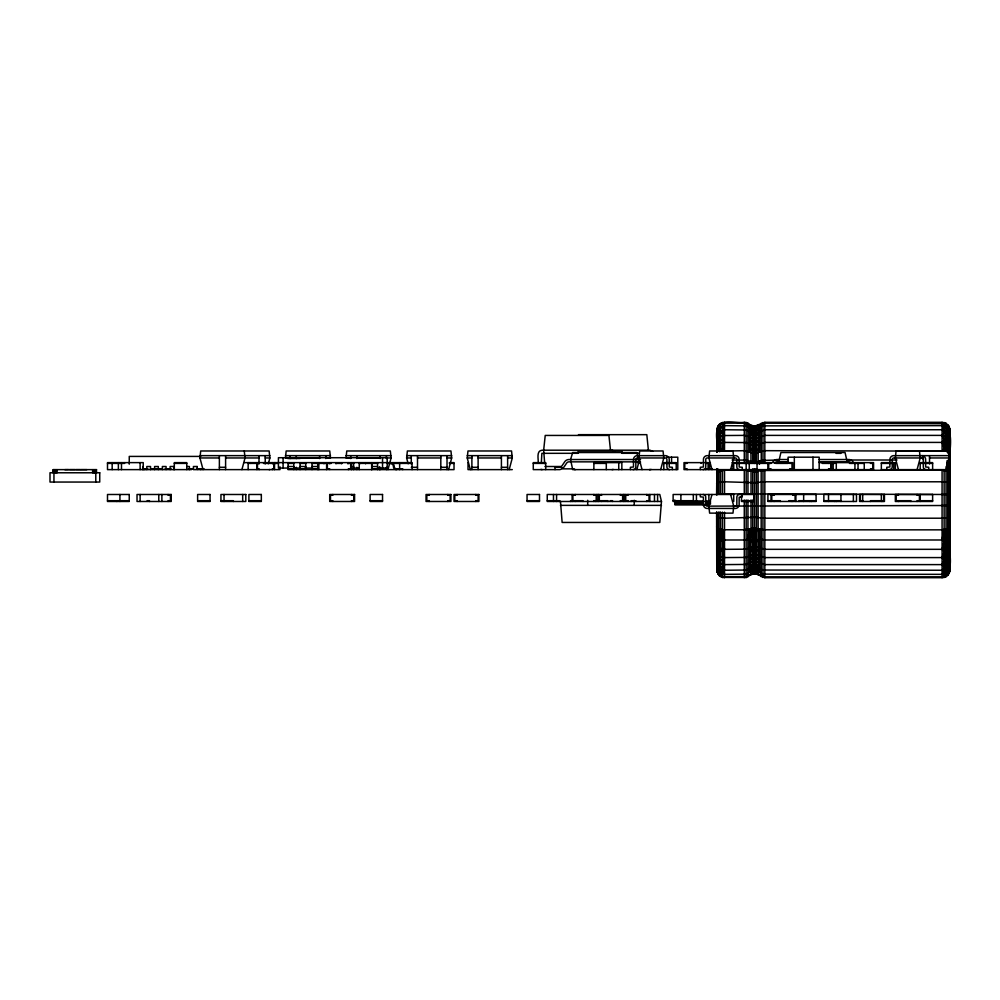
<?xml version="1.0" encoding="UTF-8"?>
<svg xmlns="http://www.w3.org/2000/svg" width="1000" height="1000" viewBox="0 0 1000 1000"><rect width="100%" height="100%" fill="white"/><g stroke="black" fill="none" stroke-linecap="round" stroke-linejoin="round"><path stroke-width="1.5" d="M716.762 526.812L717.55 528.125L717.55 572.55L719.038 575.425L722.513 577.425L746.137 577.475L750.962 574.7L756.413 573.237L764.837 576.85L942.075 576.85L946.888 575.2L949.575 571.938L949.85 430.075L948.8 426.188L945.962 423.35L942.075 422.3L764.837 422.3L754.562 426.188L744.287 423.15L724.525 423.15C711.225 426.125 719.087 442.6 716.812 452.038M724.525 512.163L724.525 577.7L719.038 575.425L718.475 573.987L718.475 528.675L717.55 528.125L717.025 538.312L719.7 540.487L722.8 541.275L724.525 539.987L744.287 539.987L749.425 538.987L750.962 539.788L758.162 539.788L759.7 538.987L764.837 539.987L942.075 539.987L944.087 541.237L948.138 539.837L949.85 537.25C946.225 548.387 957.288 570.262 942.075 574.35L762.987 574.138L754.562 569.675L752.712 566.938L756.413 561.575L752.712 554.875L754.562 549.212L756.413 547L752.712 528.387L744.287 529.788L722.475 529.75L717.663 528.337L716.6 526.825M716.6 512.125L716.762 569.925L717.025 571.938L720.638 576.65L721.162 529.487L718.475 528.675M746.137 463.038L746.137 422.525L744.287 422.3C736.287 423.8 718.225 417.062 716.762 430.075L716.762 452.025M747.887 463.35L747.887 423.188L746.137 422.525L746.137 423.363M750.962 574.7L750.975 528.638L752.712 539.438L752.712 574.038M752.712 539.438L752.712 528.387L764.837 529.788L942.075 529.85L947.675 528.962L950 526.825L950 473.175L947.675 471.037L942.075 470.15L761.175 470.487L761.175 529.513M949.65 568.575C950.638 573.05 946.762 577.812 942.075 577.7L764.837 577.7L756.413 574.038L756.413 468.837M762.987 463.038L762.987 422.525M717.025 440.175L719.7 436.775L722.8 435.538L744.287 435.387L747.887 436.112L749.425 437L750.962 441.575L749.425 443.85L750.962 450.2L749.425 451.912L749.425 425.062C754.45 430.65 759.663 423.787 764.837 423.15L944.087 423.663L948.8 426.188L949.075 427.725L949.062 471.887L949.85 473.188C945.325 461.438 958.388 429.588 942.075 425.65L762.987 425.863L754.562 430.325L752.712 433.062L756.413 438.425L752.712 445.125L754.562 450.788L756.413 453L754.562 460.688L752.712 461.9L746.137 460.125L732.125 460.012M752.712 573.237L756.413 574.038L756.413 573.237L754.562 572.775L752.712 573.237L746.137 576.638L746.137 577.475L746.137 529.7M761.25 575.988L761.237 576.812L761.25 529.45L762.987 529.7L762.987 577.475M716.875 468.812L717.025 494.625L716.825 469.625M752.712 566.938L746.137 570.037L724.525 570.25L721.162 569.55L717.55 566.312L716.762 561.213L716.875 512.65M758.162 426.362L759.7 427.5L758.162 429.487L754.562 430.325L750.962 429.487L749.425 431.512L750.962 434.613L749.425 437L752.712 438.425L756.413 445.125L754.562 450.788L752.712 453L754.562 460.688L756.413 461.9L758.162 461.562L758.162 425.3L759.7 425.062L759.7 451.912L756.413 453M716.875 470.025L716.812 472.837L718.925 471.037L722.475 470.25L746.137 470.3M717.8 552.188L716.762 549.45L716.825 512.2M948.8 426.188L949.85 430.938L949.575 550.862M945.4 540.988L946.888 529.15L946.888 575.2L947.575 575.425L949.075 572.513L949.85 526.812L949.65 538.162L949.65 527.475L946.888 529.15L942.075 529.788M948.138 539.837L949.062 528.112L949.075 539.05M716.762 450.55L716.762 430.938L719.038 424.575L719.7 425.062L719.7 451.737M716.975 472.5L717.812 468.913M661.475 501.475L547.25 501.475L547.25 494.487L659.8 494.487L661.475 501.475L659.8 522.45L562.137 522.45L560.462 501.475M946.888 540.5L948.138 528.675L948.138 573.975M949.85 566.013L948.138 570.6L942.075 574.35M949.85 561.213L948.138 565.462L944.087 567.788L942.075 570.25L762.987 570.037L756.413 566.938L752.712 561.575L756.413 554.875L754.562 549.212L752.712 547L754.562 539.312M949.85 569.062L948.8 573.812M949.575 568.413L949.85 566.5M716.762 433.988L718.475 429.387L724.525 425.65L746.137 425.863L754.562 430.325L756.413 433.062L752.712 438.425M949.85 554.688L949.075 557.337L944.087 560.562L942.075 564.612L944.087 567.788M747.887 576.812L747.887 539.538L749.425 529.05L749.425 572.5L750.962 570.513L754.562 569.675L758.162 570.513L759.7 572.5L759.7 529.05L758.162 528.638L759.7 538.987M949.575 564.1L949.85 562.3M716.762 438.787L718.475 434.525L722.8 432.15L724.525 429.75L746.137 429.963L752.712 433.062M759.262 463.963L759.7 461.012L761.25 460.462L778.838 460.012M749.425 538.987L750.975 528.638M203.062 469.625L199.95 457.962L200.7 450.975L269.137 450.975L269.887 457.962L268.325 463.8M290.087 457.962L285.425 457.962L286.163 450.975L329.738 450.975L330.487 457.962L325.825 457.962M350.688 457.962L346.025 457.962L346.763 450.975L390.337 450.975L391.087 457.962L387.975 469.625M408.175 463.8L406.625 457.962L407.375 450.975L450.95 450.975L451.688 457.962L448.587 469.625M470.337 469.625L467.225 457.962L467.975 450.975L511.55 450.975L512.288 457.962L509.188 469.625M577.925 453.3L578.3 450.975L621.875 450.975L622.25 453.3M949.575 558.2L949.85 556.575M722.8 432.15L724.525 435.387L722.8 439.387L724.525 442.413L722.8 448.325L717.55 451.1L717.8 426.188M942.075 539.987L943.787 529.712L944.087 577.425L945.4 576.112L945.4 529.5L944.087 541.237L942.075 549.325L944.087 551.625L942.075 557.587L944.087 560.562M716.762 445.312L718.475 441.5L722.8 439.387M949.85 546.625L948.138 549.862L944.087 551.625M750.962 539.788L749.425 548.088L750.962 549.8L749.425 556.15L750.962 558.425L749.425 563L750.962 565.388L749.425 568.488L750.962 570.513M755.088 468.9L754.562 471.7L747.887 470.55M949.85 569.925L949.075 572.513M716.762 430.075L717.025 428.862M949.575 542.288L949.85 541.1M949.65 454.513L946.888 451.737L946.888 425.05L945.962 423.35L945.4 451.15L764.837 450.675L759.7 451.912L758.162 450.2L759.7 443.85L758.162 441.587L759.7 437L758.162 434.613L759.7 431.512L758.162 429.487M241.912 469.625L245.025 457.962L244.275 450.975M660.688 469.625L663.8 457.962L663.05 450.975L639.675 450.975L638.938 457.962L642.05 469.625M711.975 494.487L708.863 506.138L709.613 513.125L732.987 513.125L733.725 506.138L730.612 494.487M917.087 469.625L920.2 457.962L919.45 450.975M636.838 469.625L638.938 461.85L636.838 452.525L572.675 452.525L570.562 459.525L572.675 469.625L677.788 469.625L677.788 457.188L666.912 457.188M756.413 566.938L754.562 569.675L746.137 574.138L724.525 574.35C719.812 574.5 715.612 569.688 717.025 565.037M949.575 532.663L949.85 531.75M716.6 473.175L716.875 472.4L716.6 494.5M721.162 576.1L722.513 577.425L722.8 529.712L721.162 529.487L724.525 549.325L722.8 551.675L724.525 557.587L722.8 560.612L724.525 564.612L722.8 567.85L724.525 570.25L722.8 573.162L718.475 570.612L716.762 566.013M949.65 564.788L946.888 568.737L942.075 570.25L944.087 573.088M717.025 431.163L719.7 427.25L724.525 425.65L722.513 422.575L724.525 423.15M717.025 434.963L719.7 431.275L724.525 429.75L722.8 426.838M949.65 559.6L946.888 563.225L942.075 564.612L764.837 564.612L756.413 561.575M716.762 478.387L717.8 477.188M949.65 553.112L946.888 556.35L942.075 557.587L764.837 557.587L756.413 554.875M717.025 446.675L719.7 443.65L724.525 442.413L746.137 442.575L752.712 445.125M949.65 431.425L949.575 428.062L947.575 424.575L946.888 425.05M719.7 425.062L720.638 423.35L721.162 451.163L744.287 450.675L752.712 453M949.65 545.487L946.888 548.263L942.075 549.325L764.837 549.325L756.413 547M716.6 483.638L718.925 482.337L724.525 481.788L754.562 482.7L764.837 481.788L942.075 481.788L947.675 482.337L950 483.638M950 516.362L947.675 517.663L942.075 518.212L764.837 518.212L754.562 517.3L724.525 518.212L718.925 517.663L716.6 516.362M756.413 433.062L764.837 429.75L942.075 429.75L944.087 432.212L942.075 435.387L764.837 435.387L756.413 438.425M945.4 576.112L945.962 576.65L946.888 575.2M758.162 570.513L759.7 568.488L758.162 565.388L759.7 563L758.162 558.413L759.7 556.15L758.162 549.8L759.7 548.088L758.162 539.788M949.65 440.4L946.888 436.775L942.075 435.387L944.087 439.438L942.075 442.413L944.087 448.375L948.138 450.138L949.85 453.375M949.85 433.988L948.138 429.4L944.087 426.912L942.075 429.75L946.888 431.262L949.65 435.213M772.913 461.812L773.125 461.5A5.238 5.238 0 0 1 776.812 459.538L788.112 459.525M716.762 489.062L717.8 488.45M721.162 424.15L722.513 422.575L722.513 423.438M944.087 448.375L942.075 450.675L942.075 422.3M756.413 570.85L754.562 572.775L752.712 570.85M752.712 429.15L754.562 427.225L756.413 429.15M944.087 423.663L942.075 425.65L944.087 426.912M717.025 473.713L717.8 473.038M750.962 426.362L749.425 427.5L750.962 429.487M717.55 427.7L717.025 452.038M717.375 468.913L717.55 471.875L724.525 470.213L724.525 493.875L716.875 494.338M950 505.5L707.312 506.138A1.55 1.55 0 0 1 705.75 504.588L705.75 497.2A2.725 2.725 0 0 0 703.037 494.487M717.025 483.988L717.8 483.575M717.025 568.837L717.55 572.55M758.162 461.562L759.7 461.012L759.7 463.85M750.962 565.388L754.562 564.612L758.162 565.388M758.162 434.613L754.562 435.387L750.962 434.613M752.712 561.575L746.137 564.438L724.525 564.612L719.7 563.225L717.025 559.825M758.162 441.587L754.562 442.275L750.962 441.575M750.962 558.425L754.562 557.725L758.162 558.413M942.075 423.15L944.087 422.575L945.4 424.137M756.413 445.125L764.837 442.413L942.075 442.413L946.888 443.65L949.65 446.887M752.712 554.875L746.137 557.425L724.525 557.587L719.7 556.35L717.025 553.325M744.287 529.85L752.75 528.45L752.75 500M758.162 450.2L750.962 450.2M750.962 549.8L758.162 549.8M613.237 469.425L612.038 469.625M651.137 469.425L649.938 469.625M752.712 547L746.137 549.188L724.525 549.325L719.7 548.263L717.025 545.662M754.038 468.9L754.562 471.7L758.162 471.362M746.137 576.638L722.8 576.663M756.375 471.55L746.175 470.238L746.175 493.9L950 494.5M578.462 434.663L646.825 434.663L648.388 450.2M577.85 453.3L541.875 453.338L541.337 462.825M621.962 453.3L639.062 453.3M836.05 453.35L840.962 453.35M199.95 455.637L269.887 455.637M285.425 455.637L330.487 455.637M346.025 455.637L391.087 455.637M406.625 455.637L451.688 455.637M467.225 455.637L512.288 455.637M200.738 456.413L129.25 456.413L129.25 464.188M199.95 457.962L219.375 457.962M225.6 457.962L259 457.962M265.225 457.962L269.887 457.962M296.3 457.962L319.613 457.962M356.9 457.962L380.213 457.962M386.425 457.962L391.087 457.962M406.625 457.962L411.287 457.962M417.5 457.962L440.812 457.962M447.025 457.962L451.688 457.962M467.225 457.962L471.887 457.962M478.113 457.962L501.413 457.962M507.625 457.962L512.288 457.962M923.3 457.962L893.775 457.962A1.55 1.55 0 0 0 892.225 459.525L892.225 466.9A2.725 2.725 0 0 1 889.5 469.625M929.525 457.962L948.938 457.962L945.837 469.625L895.337 469.625L895.337 462.625M287.688 458.5L300.113 458.5M640.537 459.525L568.587 459.538A5.238 5.238 0 0 0 564.9 461.5L562.112 465.65A4.4 4.4 0 0 1 559.612 467.262L555.025 467.287L555.025 469.625M819.188 459.525L849.15 459.538A5.238 5.238 0 0 1 852.825 461.5L853.05 461.812M847.237 460.012L896.988 460.012M640.487 461.85L569.012 461.85A2.9 2.9 0 0 0 566.6 463.15L564.225 466.7A6.737 6.737 0 0 1 559.688 469.625L533.275 469.625L533.275 462.625L545.7 462.625L545.7 469.625M788.112 461.85L777.237 461.85A2.9 2.9 0 0 0 774.825 463.15M819.188 461.85L848.713 461.85A2.9 2.9 0 0 1 851.125 463.15M244.237 462.625L412.062 462.625L412.062 469.625M449.363 462.625L454.025 462.625L454.025 469.625L288.062 469.625L288.062 462.638M637.388 462.625L640.487 462.625M710.413 462.625L684 462.625L684 469.625L873.575 469.625L873.575 462.625L819.188 462.625M732.175 462.625L792.775 462.625L792.775 469.625M107.5 463.4L124.588 463.4L124.588 462.625M174.312 463.4L186.75 463.4M248.7 463.4L259.137 463.4L259.137 462.625M278.425 463.413L263.538 463.4L263.538 462.625M288.062 463.413L293.812 463.413M300.025 463.413L305.775 463.413M311.988 463.413L317.738 463.413M318.825 463.4L331.262 463.4L331.262 462.625M335.925 463.413L341.675 463.413M347.887 463.413L353.638 463.413M359.237 463.4L377.562 463.413M387.2 463.413L412.062 463.4M449.363 463.4L454.025 463.4M533.275 463.4L545.7 463.4M593.875 463.4L606.3 463.4M663.8 463.4L676.225 463.4M705.75 463.4L708.088 463.4L708.088 468.85L705.75 468.85L705.75 469.625M849.488 463.4L864.25 463.4M881.35 463.4L893.775 463.4M920.2 463.4L932.625 463.4M186.9 466.512L189.387 466.512L189.387 469.625M288.062 466.512L293.812 466.512M300.025 466.512L305.775 466.512M311.988 466.512L317.738 466.512M350.763 466.512L353.638 466.512M371.825 466.512L377.562 466.512M544.987 466.512L560.763 466.512L563.088 468.85L573.962 468.85M219.375 467.287L225.6 467.287M411.287 467.287L417.5 467.287M440.812 467.287L447.025 467.287M471.887 467.287L478.113 467.287M501.413 467.287L507.625 467.287M287.75 468.062L278.425 468.062L278.425 457.713L387.2 457.713L387.2 468.062L377.875 468.062M293.962 468.062L300.188 468.062M304.85 468.062L312.613 468.062M353.013 468.062L359.237 468.062M142.475 468.85L147.9 468.85M150.475 468.85L162.512 468.85M164.988 468.85L171.213 468.85M188.3 468.85L193.5 468.85M196.5 468.85L204.15 468.85M288.062 468.85L293.812 468.85M300.025 468.85L305.775 468.85M311.988 468.85L317.738 468.85M353.638 468.85L348.35 468.85L348.35 469.625M371.825 468.85L377.562 468.85M96.575 469.625L53.163 469.625L53.163 472.775M197.625 469.625L279.988 469.625L279.988 466.825M512.288 469.625L468.013 469.625L468.013 462.625M64.875 469.663L68.5 469.625M69.55 469.663L75.25 469.663M76.15 469.663L80.562 469.663M81.188 469.663L86.838 469.663M724.525 493.875L746.175 493.9M107.5 500.7L129.25 500.7M147.125 500.7L149.45 500.7L149.45 501.475M197.625 500.7L210.062 500.7M220.938 500.7L233.363 500.7L233.363 501.475M248.9 500.7L261.337 500.7M370.112 500.7L382.537 500.7M527.05 500.7L539.487 500.7M547.25 500.7L559.688 500.7L559.688 501.475M610.188 500.7L612.525 500.7L612.525 501.475M633.5 500.7L631.163 500.7L631.163 501.475M673.125 500.7L693.325 500.7M741.5 500.7L753.925 500.7M767.913 500.7L780.337 500.7L780.337 501.475M788.888 500.7L791.225 500.7L791.225 501.475M816.087 500.7L798.988 500.7L798.988 501.475M823.85 500.7L840.95 500.7M862.7 500.7L860.375 500.7L860.375 495.262M920.2 500.7L932.625 500.7M674.8 501.213L702.775 501.213M705.875 501.213L710.537 501.213M710.413 501.475L673.125 501.475L673.125 494.487L733.725 494.487L733.725 501.475M674.8 502.325L702.775 502.325M705.875 502.325L710.537 502.325M674.8 503.3L702.775 503.3M705.875 503.3L710.537 503.3M674.8 504.038L702.775 504.038M705.875 504.038L710.537 504.038M674.8 504.5L708.988 504.5M708.988 504.663L674.8 504.663L674.8 500M560.462 505.363L661.475 505.363M724.525 529.788L722.8 529.712L724.525 539.987M756.413 528.387L754.562 528.3L756.413 539.438M921.825 455.637L922.262 455.662A3.887 3.887 0 0 1 925.612 459.012L925.65 467L928.737 467.287L928.737 469.625M612.038 450.2L614.788 451.337M575.35 469.625L574.15 469.425M542.112 469.625L540.913 469.425M722.8 551.675L718.475 549.875L716.762 546.625M717.025 512.438L717.025 571.938L718.475 573.987M722.8 560.612L718.475 558.5L716.762 554.688M944.087 439.438L948.138 441.512L949.85 445.312M722.8 567.85L718.475 565.475L716.762 561.213M944.087 432.212L948.138 434.538L949.85 438.787M946.888 460.875L949.65 463.125L949.65 472.525L949.075 462.275M717.025 516.013L717.8 516.425M573.587 469.2L572.6 468.488M747.887 423.188L750.962 425.3L750.962 461.55M722.8 573.162L724.525 574.35M717.8 522.812L716.762 521.613M652.688 451.337L649.938 450.2L542.112 450.2C536.05 450.65 538.562 459.237 538.225 462.825M717.025 526.287L717.8 526.962M717.8 533.513L716.762 531.75M717.025 535.962L717.8 536.9M722.8 448.325L724.525 450.675L724.525 422.3M717.8 543.387L716.762 541.1M717.025 544.85L717.8 546.025M949.075 427.725L949.85 430.075L949.575 428.862M949.575 467.337L949.85 468.25M898.438 469.625L895.337 457.962L896.075 450.975L948.2 450.975L948.938 455.637L893.275 455.662A3.887 3.887 0 0 0 889.925 459.012L889.875 467L886.787 467.287L886.787 469.625M716.762 537.25L717.025 538.312L716.975 527.5M949.575 457.713L949.85 458.9M716.762 569.925L717.025 571.163L716.762 569.062M716.762 556.575L717.025 558.2M747.887 460.462L748.325 463.462M716.762 562.3L717.025 564.1M946.25 466.375L946.888 470.85L949.062 471.887L948.138 461.512L948.138 471.325L947.062 462.362M716.762 566.5L717.025 568.413M721.162 540.975L719.7 529.15L719.7 575.188M610.487 450.2L608.925 435.438L545.225 435.438L543.663 450.2L544.7 463.575M717.55 528.125L718.475 539.837M716.812 527.163L717.025 538.312M758.162 573.888L758.162 574.7L758.088 471.3L762.987 470.3L762.95 529.763M761.25 424.012L761.237 423.188L761.25 463.35M752.712 468.837L752.712 471.613M747.887 529.45L747.887 539.538M717.55 469.125L717.55 471.875M949.575 428.062L949.575 571.938M948.938 471.662L948.938 528.337M948.138 426.262L948.138 452.525M947.675 471.037L947.675 528.962M947.575 424.575L947.575 425.425M947.575 574.487L947.575 575.425M946.888 462.3L946.888 470.85L942.075 470.213L942.075 577.7M946.038 470.55L946.038 529.45M945.962 423.35L945.962 424.2M945.962 575.712L945.962 576.65M944.125 470.25L944.125 529.75M944.087 422.575L944.087 450.85M932.625 469.625L932.625 462.625L920.2 462.625L920.2 469.625M929.525 455.637L929.525 463.95M923.3 455.637L923.3 456.438M923.3 457.575L923.3 466.9A2.725 2.725 0 0 0 926.025 469.625M920.2 494.487L920.2 501.475M917.087 494.487L917.087 495.262L919.425 495.262L919.425 500.7L917.087 500.7L917.087 501.475M910.875 501.475L910.875 500.7L896.112 500.7L896.112 495.262L898.438 495.262L898.438 494.487M898.438 500.7L898.438 501.475M883.675 495.262L883.675 500.7L870.475 500.7L870.475 501.475M882.9 500.7L882.9 501.475M881.35 494.487L881.35 501.475M870.475 462.625L870.475 463.4L872.8 463.4L872.8 468.85L870.475 468.85L870.475 469.625M864.25 462.625L864.25 469.625M862.7 494.487L862.7 501.475M858.037 462.625L858.037 469.625A6.737 6.737 0 0 1 857.588 469.538M854.938 462.625L854.938 469.625M853.375 494.487L853.375 501.475M851.825 462.625L851.825 463.4M847.163 461.85L845.062 452.525L780.9 452.525L778.787 461.85M840.95 494.487L840.95 501.475M836.287 462.625L836.287 469.625M836.287 500.7L836.287 501.475M834.725 462.625L834.725 463.4L822.3 463.4L822.3 462.625M834.725 500.7L834.725 501.475M833.175 462.625L833.175 469.625M831.625 462.625L831.625 469.625M830.85 463.4L830.85 468.85L828.512 468.85L828.512 469.625M828.512 462.625L828.512 463.4M828.512 494.487L828.512 501.475M819.188 469.625L819.188 457.188L788.112 457.188L788.112 463.4L775.688 463.4L775.688 462.625M812.975 457.188L812.975 469.625M811.425 500.7L811.425 501.475M809.862 500.7L809.862 501.475M803.65 494.487L803.65 501.475M795.888 494.487L795.888 501.475M794.325 457.188L794.325 469.625M792.775 494.487L792.775 495.262L795.1 495.262L795.1 500.7L792.775 500.7L792.775 501.475M789.663 462.625L789.663 463.4L792 463.4L792 468.85L789.663 468.85L789.663 469.625M774.125 494.487L774.125 495.262L771.8 495.262L771.8 500.7M774.125 500.7L774.125 501.475M771.025 462.625L771.025 463.4L735.275 463.4L735.275 462.625M771.025 469.625L771.025 468.85L768.688 468.85L768.688 463.4M771.025 494.487L771.025 501.475M769.463 462.625L769.463 463.4M767.913 462.625L767.913 469.625A6.737 6.737 0 0 0 768.363 469.538M764.837 422.3L764.837 462.925M764.837 470.15L764.837 577.7M758.587 462.625L758.587 463.4M758.162 425.3L758.162 426.138M757.038 462.625L757.038 469.625M756.413 426.788L756.413 425.962L756.413 461.9M754.562 426.188L754.562 463.438M754.562 468.95L754.562 573.812M752.712 425.962L752.712 461.9M752.75 471.55L752.75 494.162M751.038 471.3L751.038 494.113M751.038 500L751.038 528.7M749.262 462.625L749.262 469.625M747.962 470.487L747.962 493.95M747.962 500L747.962 529.513M747.712 462.625L747.712 463.4M746.175 500L746.175 529.763M746.162 462.625L746.162 469.625M744.6 462.625L744.6 463.4M744.287 422.3L744.287 462.925M744.287 470.15L744.287 493.875M744.287 500L744.287 577.7M742.275 469.625L742.275 467.287L739.2 467.05L739.137 459.012A3.887 3.887 0 0 0 735.788 455.662L706.8 455.662A3.887 3.887 0 0 0 703.45 459.012L703.413 467L700.312 467.287L700.312 469.625M742.275 494.487L742.275 496.812L739.175 497.15L739.137 505.087A3.887 3.887 0 0 1 735.788 508.438L706.8 508.438A3.887 3.887 0 0 1 703.45 505.087L703.413 497.1L700.312 496.812L700.312 494.487M741.5 495.887L741.5 501.475L753.925 501.475L753.925 494.487L739.55 494.487A2.725 2.725 0 0 0 736.838 497.2L736.838 504.588A1.55 1.55 0 0 1 735.275 506.138M739.938 462.625L739.938 463.4M733.725 462.625L733.725 469.625M732.95 463.4L732.95 468.85L730.612 468.85L730.612 469.625L733.725 457.962L732.987 450.975L709.613 450.975L708.863 457.962L711.975 469.625L711.975 468.85L709.638 468.85L709.638 463.4M722.8 423.587L722.8 450.8M722.475 470.25L722.475 493.9M722.475 512.125L722.475 529.75M722.513 576.475L722.513 577.425M720.562 470.55L720.562 493.963M720.562 512L720.562 529.45M719.038 424.575L719.038 425.425M718.925 471.037L718.925 494.062M718.925 511.8L718.925 528.962M719.038 574.487L719.038 575.425M718.475 426.25L718.475 450.125M717.663 471.662L717.663 494.188M717.663 512.987L717.663 528.337M717.8 572.9L717.8 573.812M716.762 469.012L716.762 494.862M708.863 462.625L708.863 469.625M708.863 494.487L708.863 501.475M701.1 462.625L701.1 463.4M696.438 494.487L696.438 501.475M693.325 494.487L693.325 501.475M687.113 462.625L687.113 463.4L684.775 463.4L684.775 468.85L687.113 468.85L687.113 469.625M685.55 500.7L685.55 501.475M680.888 494.487L680.888 501.475M676.225 469.625L676.225 462.625L663.8 462.625L663.8 469.625M672.35 469.625L672.35 467.287L669.275 467.05L669.212 459.012A3.887 3.887 0 0 0 665.863 455.662L636.875 455.662A3.887 3.887 0 0 0 633.525 459.012L633.475 467L630.388 467.287L630.388 469.625M671.575 457.188L671.575 463.4M657.588 494.487L657.588 501.475M654.475 494.487L654.475 501.475M649.812 494.487L649.812 501.475M646.712 494.487L646.712 495.262L649.038 495.262L649.038 500.7L646.712 500.7L646.712 501.475M635.825 500.7L635.825 501.475M634.25 500.262L634.25 505.363M628.062 494.487L628.062 495.262L625.725 495.262L625.725 500.7L628.062 500.7L628.062 501.475M624.95 494.487L624.95 501.475M623.4 494.487L623.4 501.475M621.85 469.625L621.85 462.625L593.875 462.625L593.875 469.625M620.288 494.487L620.288 495.262L622.625 495.262L622.625 500.7L620.288 500.7L620.288 501.475M618.737 462.625L618.737 469.625M607.863 501.475L607.863 500.7L593.875 500.7L593.875 501.475M606.3 462.625L606.3 469.625M601.638 494.487L601.638 495.262L599.312 495.262L599.312 500.7M601.638 500.7L601.638 501.475M600.087 462.625L600.087 463.4M598.538 494.487L598.538 501.475M596.987 494.487L596.987 501.475M596.2 500.7L596.2 495.262L593.875 495.262L593.875 494.487M595.425 500.7L595.425 501.475M587.688 500.262L587.688 505.363M583 501.475L583 500.7L570.562 500.7L570.562 501.475M575.225 494.487L575.225 495.262L572.9 495.262L572.9 500.7M575.225 500.7L575.225 501.475M572.125 494.487L572.125 501.475M556.575 494.487L556.575 501.475M553.475 494.487L553.475 501.475M507.625 455.637L507.625 469.625M501.413 455.637L501.413 469.625M478.113 455.637L478.113 469.625M475.775 494.487L475.775 495.262L478.113 495.262L478.113 500.7L475.775 500.7L475.775 501.475M471.887 455.637L471.887 469.625M457.125 494.487L457.125 495.262L454.8 495.262L454.8 500.7L457.125 500.7L457.125 501.475M447.8 494.487L447.8 495.262L450.138 495.262L450.138 500.7L447.8 500.7L447.8 501.475M447.025 455.637L447.025 469.625M440.812 455.637L440.812 469.625M429.162 494.487L429.162 495.262L426.825 495.262L426.825 500.7L429.162 500.7L429.162 501.475M417.5 455.637L417.5 469.625M411.287 455.637L411.287 463.95M402.738 469.625L402.738 468.85L396.525 468.85A2.325 2.325 0 0 1 394.2 466.512A3.887 3.887 0 0 0 390.312 462.638M399.637 462.625L399.637 469.625M386.425 455.637L386.425 458.575M386.425 467.287L386.425 469.625M382.537 457.713L382.537 468.062M380.213 455.637L380.213 458.575M380.213 467.287L380.213 469.625M379.438 466.825L379.438 469.625M377.562 462.638L377.562 469.625M371.825 462.638L371.838 469.625M371.662 462.625L371.662 469.625M365.6 462.638L365.6 463.775M359.85 462.638L359.85 463.775M359.237 462.625L359.237 469.625M356.9 455.637L356.9 458.575M356.9 467.287L356.9 469.625M353.638 462.638L353.638 469.625M351.463 462.625L351.463 469.625M351.463 494.487L351.463 495.262L353.787 495.262L353.787 500.7L351.463 500.7L351.463 501.475M350.688 455.637L350.688 458.575M350.688 463.4L350.688 468.85M348.35 462.625L348.35 463.4M347.887 462.638L347.887 463.775M341.675 462.638L341.675 463.775M335.925 462.638L335.925 463.775M332.812 494.487L332.812 495.262L330.487 495.262L330.487 500.7L332.812 500.7L332.812 501.475M329.725 469.513L329.712 468.85L327.375 468.85L327.375 463.4M329.712 462.625L329.712 463.775M326.6 462.625L326.6 469.625M325.825 455.637L325.825 458.575M323.963 462.638L323.963 463.775M319.613 455.637L319.613 458.575M318.825 462.625L318.825 469.625M317.738 462.638L317.738 469.625M312.013 467.325L312.013 469.625L311.988 462.638M305.775 462.638L305.775 469.625M300.025 462.638L300.038 469.625M296.3 455.637L296.3 458.575M296.3 467.287L296.3 469.625M293.812 462.638L293.812 469.625M290.087 455.637L290.087 458.575M283.087 457.713L283.087 468.062M274.525 462.625L274.525 469.625M273.975 463.4L273.975 468.85L272.325 468.85L272.325 469.625M272.325 462.625L272.325 463.4M265.225 455.637L265.225 463.95M259.137 469.625L259.137 468.85L257.488 468.85L257.488 463.4M259 455.637L259 463.95M256.938 462.625L256.938 469.625M250.35 462.625L250.463 463.4M248.9 462.625L248.9 463.4M248.15 462.625L248.15 469.625M242.688 494.487L242.688 501.475M225.6 455.637L225.6 469.625M224.037 494.487L224.037 501.475M219.375 455.637L219.375 469.625M200.738 468.85L200.738 469.625M191.412 468.85L191.412 469.625L107.5 469.625L107.5 462.625L143.238 462.625L143.238 469.625M186.75 469.625L186.75 462.625L174.312 462.625L174.312 469.625M173.85 469.625L173.85 466.512L170.125 466.512L170.125 469.625M168.1 494.487L168.1 495.262L170.438 495.262L170.438 500.7L168.1 500.7L168.1 501.475M166.075 469.625L166.075 466.512L162.35 466.512L162.35 469.625M161.887 494.487L161.887 501.475M158.775 494.487L158.775 501.475M158.312 469.625L158.312 466.512L154.588 466.512L154.588 469.625M150.538 469.625L150.538 466.512L146.812 466.512L146.812 469.625M144.787 468.85L144.787 469.625M142.775 466.512L142.775 469.625M140.125 462.625L140.125 469.625M140.125 494.487L140.125 501.475M121.487 462.625L121.487 469.625M119.925 462.625L119.925 463.4M119.925 494.487L119.925 501.475M118.375 462.625L118.375 469.625M116.825 500.7L116.825 501.475M112.163 462.625L112.163 469.625M96.438 469.625L96.575 472.775M96.05 469.625L96.05 472.775M95.787 472.775L95.787 482.05M95.412 469.625L95.412 472.775M94.6 469.625L94.6 472.775M93.65 469.625L93.65 472.775M92.625 469.625L92.625 472.775M57.1 469.625L57.1 472.775M56.087 469.625L56.087 472.775M55.125 469.625L55.125 472.775M54.312 469.625L54.312 472.775M53.95 472.775L53.95 482.05M53.688 469.625L53.688 472.775M53.288 469.625L53.288 472.775M396.525 469.625A3.113 3.113 0 0 1 393.413 466.512A3.113 3.113 0 0 0 390.312 463.413M272.575 463.775A3.887 3.887 0 0 1 275.325 462.638M274.513 463.512A3.113 3.113 0 0 1 275.325 463.413M269.913 469.513A3.113 3.113 0 0 1 269.1 469.625M739.55 469.625A2.725 2.725 0 0 1 736.838 466.9L736.838 459.525A1.55 1.55 0 0 0 735.275 457.962L707.312 457.962A1.55 1.55 0 0 0 705.75 459.525L705.75 466.9A2.725 2.725 0 0 1 703.037 469.625M669.625 469.625A2.725 2.725 0 0 1 666.912 466.9L666.912 459.525A1.55 1.55 0 0 0 665.35 457.962L637.388 457.962A1.55 1.55 0 0 0 635.825 459.525L635.825 466.9A2.725 2.725 0 0 1 633.112 469.625M649.812 469.625A6.737 6.737 0 0 1 649.362 469.538M921.75 457.962A1.55 1.55 0 0 1 923.3 459.525M893.775 462.625L881.35 462.625L881.35 469.625L893.775 469.625L893.775 462.625M197.162 466.512L193.425 466.512L193.425 469.625L197.162 469.625L197.162 466.512M99.738 472.775L50 472.775L50 482.05L99.738 482.05L99.738 472.775M129.25 494.487L107.5 494.487L107.5 501.475L129.25 501.475L129.25 494.487M171.213 494.487L137.025 494.487L137.025 501.475L171.213 501.475L171.213 494.487M210.062 494.487L197.625 494.487L197.625 501.475L210.062 501.475L210.062 494.487M245.8 494.487L220.938 494.487L220.938 501.475L245.8 501.475L245.8 494.487M261.337 494.487L248.9 494.487L248.9 501.475L261.337 501.475L261.337 494.487M354.575 494.487L329.712 494.487L329.712 501.475L354.575 501.475L354.575 494.487M382.537 494.487L370.112 494.487L370.112 501.475L382.537 501.475L382.537 494.487M450.913 494.487L426.05 494.487L426.05 501.475L450.913 501.475L450.913 494.487M478.888 494.487L454.025 494.487L454.025 501.475L478.888 501.475L478.888 494.487M539.487 494.487L527.05 494.487L527.05 501.475L539.487 501.475L539.487 494.487M816.087 494.487L767.913 494.487L767.913 501.475L816.087 501.475L816.087 494.487M856.488 494.487L823.85 494.487L823.85 501.475L856.488 501.475L856.488 494.487M884.45 494.487L859.587 494.487L859.587 501.475L884.45 501.475L884.45 494.487M932.625 494.487L895.337 494.487L895.337 501.475L932.625 501.475L932.625 494.487"/></g></svg>
